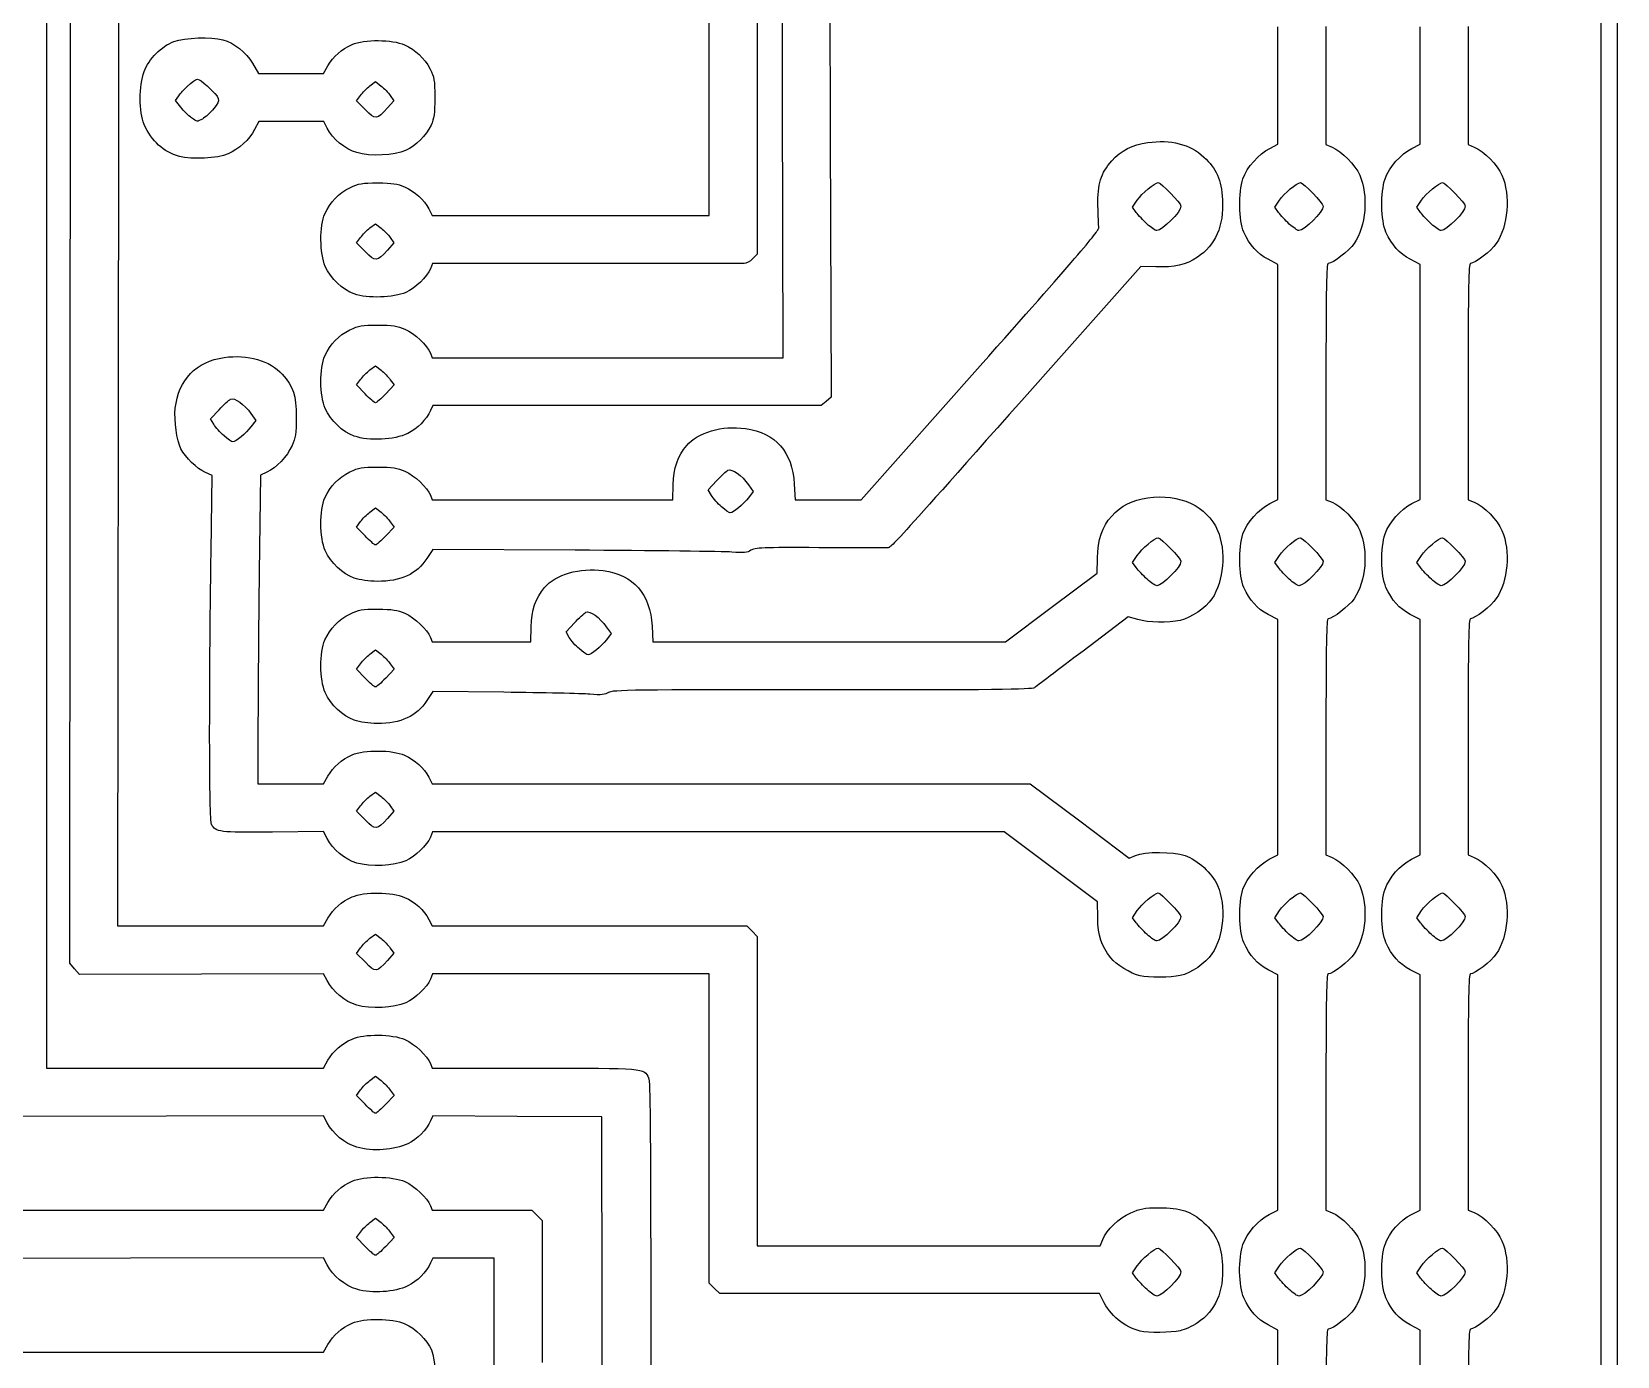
# Model space of a CAD drawing. Extents: x 0 to 100, y 0 to 150.
# Drawn here: x 71.74 to 100.08, y 24.37 to 48.06 of the extents above; entities that cross this region are included whole.
import ezdxf

# ---------------------------------------------------------------- set-up
doc = ezdxf.new("R2010")
doc.units = 0
doc.layers.add('Calque_1', color=7, linetype='CONTINUOUS')

msp = doc.modelspace()

# ---------------------------------------------------------------- linework, layer by layer
at = {"layer": 'Calque_1', "color": 7}
for p, q in [((99.790247, 0.285757), (99.790247, 75.041132)), ((100.075997, 75.041132), (100.075997, 0.000007)), ((72.008986, 52.294727), (72.008986, 29.527536)), ((72.422487, 31.400932), (72.438093, 52.014531)), ((85.160544, 46.891354), (85.151711, 51.555096)), ((86.000898, 50.895351), (86.013767, 46.209522)), ((83.851758, 44.767623), (83.851758, 49.73833)), ((84.709008, 49.174659), (84.709008, 44.077866)), ((94.012252, 46.041916), (94.012252, 48.143125)), ((94.870123, 48.149261), (94.870123, 46.038312)), ((96.552402, 46.042525), (96.552402, 48.143738)), ((97.410273, 48.149873), (97.410273, 46.038921)), ((75.688644, 47.490184), (75.796284, 47.307623)), ((76.956093, 47.307623), (77.037861, 47.447151)), ((75.796284, 47.307623), (76.376189, 47.307623)), ((76.376189, 47.307623), (76.956093, 47.307623)), ((77.787875, 47.087332), (77.886035, 47.162203)), ((77.886035, 47.162203), (77.985767, 47.084154)), ((74.31061, 46.82583), (74.370709, 46.909405)), ((74.405713, 46.706154), (74.31061, 46.82583)), ((77.545732, 46.817711), (77.617724, 46.915086)), ((77.70541, 46.658027), (77.545732, 46.817711)), ((78.217206, 46.821134), (78.099708, 46.691081)), ((78.151349, 46.913618), (78.217206, 46.821134)), ((85.169378, 42.227615), (85.160544, 46.891354)), ((74.600489, 46.512933), (74.600489, 46.512942)), ((77.70541, 46.658027), (77.70541, 46.658027)), ((73.295312, 46.347052), (73.279847, 32.067488)), ((75.803142, 46.450362), (75.727052, 46.306928)), ((76.381991, 46.450362), (75.803142, 46.450362)), ((76.960837, 46.450362), (76.381991, 46.450362)), ((77.022305, 46.329873), (76.960837, 46.450362)), ((86.013767, 46.209522), (86.026636, 41.523696)), ((93.865533, 45.96864), (94.012252, 46.041916)), ((94.870123, 46.038312), (94.980577, 45.992163)), ((96.405683, 45.969249), (96.552402, 46.042525)), ((97.410273, 46.038921), (97.520726, 45.992772)), ((74.384129, 45.826033), (74.383999, 45.826044)), ((78.838687, 44.886684), (78.900048, 44.767623)), ((78.900048, 44.767623), (81.375902, 44.767623)), ((81.375902, 44.767623), (83.851758, 44.767623)), ((91.416401, 44.916349), (91.499617, 45.042098)), ((91.481814, 44.824485), (91.416401, 44.916349)), ((93.956401, 44.916349), (94.039617, 45.042098)), ((94.021814, 44.824485), (93.956401, 44.916349)), ((96.496401, 44.916349), (96.579617, 45.042098)), ((96.561814, 44.824485), (96.496401, 44.916349)), ((77.787875, 44.547332), (77.886035, 44.622203)), ((77.886035, 44.622203), (77.985767, 44.544154)), ((91.675636, 44.616615), (91.675636, 44.616615)), ((94.215636, 44.616615), (94.215636, 44.616615)), ((96.755636, 44.616615), (96.755636, 44.616615)), ((77.545732, 44.277711), (77.617724, 44.375086)), ((77.70541, 44.118027), (77.545732, 44.277711)), ((78.217206, 44.281134), (78.099708, 44.151081)), ((78.151349, 44.373618), (78.217206, 44.281134)), ((77.70541, 44.118027), (77.70541, 44.118027)), ((84.709008, 44.077866), (84.625304, 43.994165)), ((94.012097, 43.894334), (93.836843, 43.985913)), ((96.552247, 43.894947), (96.37699, 43.986522)), ((78.907764, 43.913718), (78.867559, 43.816653)), ((81.657574, 43.9105), (78.907764, 43.913718)), ((91.564135, 43.86044), (89.436256, 41.46457)), ((91.827494, 43.851578), (91.564135, 43.86044)), ((94.012097, 41.793125), (94.012097, 43.894334)), ((96.552247, 41.793738), (96.552247, 43.894947)), ((77.507005, 43.36611), (77.506994, 43.365916)), ((78.867096, 42.306753), (78.897181, 42.227623)), ((78.897181, 42.227623), (82.033279, 42.227618)), ((82.033279, 42.227618), (85.169378, 42.227615)), ((77.787875, 42.007332), (77.886035, 42.082203)), ((77.886035, 42.082203), (77.985767, 42.004154)), ((86.566361, 39.688233), (88.693611, 42.083543)), ((77.546942, 41.739353), (77.61833, 41.835907)), ((77.700437, 41.580104), (77.546942, 41.739353)), ((78.218414, 41.739435), (78.069415, 41.580146)), ((78.151953, 41.832772), (78.218414, 41.739435)), ((94.012097, 39.691916), (94.012097, 41.793125)), ((94.870123, 41.799261), (94.870123, 39.688312)), ((96.552247, 39.692525), (96.552247, 41.793738)), ((97.410273, 41.799873), (97.410273, 39.688921)), ((77.700437, 41.580104), (77.700437, 41.580104)), ((78.908952, 41.370351), (78.870099, 41.285066)), ((82.378714, 41.370351), (78.908952, 41.370351)), ((85.848472, 41.370351), (82.378714, 41.370351)), ((85.937553, 41.447022), (85.848472, 41.370351)), ((86.026636, 41.523696), (85.937553, 41.447022)), ((74.941424, 41.134421), (75.092501, 41.295931)), ((74.998577, 41.035957), (74.941424, 41.134421)), ((75.661455, 41.22679), (75.746472, 41.104111)), ((75.746472, 41.104111), (75.662124, 40.993527)), ((75.180512, 40.829926), (75.180512, 40.829926)), ((77.507008, 40.825893), (77.506994, 40.825916)), ((74.970948, 40.118215), (74.83867, 40.177863)), ((74.950571, 38.767796), (74.970948, 40.118215)), ((75.829346, 40.127018), (75.808349, 38.391196)), ((75.947812, 40.180437), (75.829346, 40.127018)), ((83.200878, 39.688284), (83.206409, 39.957707)), ((83.831424, 39.864421), (83.982501, 40.025931)), ((84.551452, 39.95679), (84.636472, 39.834111)), ((85.368627, 39.96693), (85.384544, 39.687668)), ((78.867096, 39.766851), (78.897181, 39.687719)), ((78.897181, 39.687719), (81.049029, 39.688001)), ((81.049029, 39.688001), (83.200878, 39.688284)), ((83.888577, 39.765957), (83.831424, 39.864421)), ((84.636472, 39.834111), (84.552124, 39.723527)), ((85.384544, 39.687668), (85.975452, 39.687951)), ((85.975452, 39.687951), (86.566361, 39.688233)), ((93.865378, 39.61864), (94.012097, 39.691916)), ((94.870123, 39.688312), (94.980577, 39.642163)), ((96.405528, 39.619249), (96.552247, 39.692525)), ((97.410273, 39.688921), (97.520726, 39.642772)), ((77.787875, 39.467332), (77.886035, 39.542203)), ((77.886035, 39.542203), (77.985767, 39.464154)), ((84.070512, 39.559926), (84.070512, 39.559926)), ((77.546942, 39.199353), (77.61833, 39.295907)), ((77.700437, 39.040104), (77.546942, 39.199353)), ((78.218414, 39.199435), (78.069415, 39.040146)), ((78.151953, 39.292772), (78.218414, 39.199435)), ((77.700437, 39.040104), (77.700437, 39.040104)), ((78.909901, 38.799571), (78.805603, 38.638612)), ((81.452254, 38.785855), (78.909901, 38.799571)), ((90.779233, 38.374356), (90.786119, 38.642024)), ((91.416401, 38.56636), (91.499617, 38.69211)), ((91.481814, 38.474497), (91.416401, 38.56636)), ((93.956401, 38.56636), (94.039617, 38.69211)), ((94.021814, 38.474497), (93.956401, 38.56636)), ((96.496401, 38.56636), (96.579617, 38.69211)), ((96.561814, 38.474497), (96.496401, 38.56636)), ((77.506974, 38.287903), (77.506994, 38.28779)), ((89.961263, 37.760963), (90.779233, 38.374356)), ((91.675636, 38.266626), (91.675636, 38.266626)), ((94.215636, 38.266626), (94.215636, 38.266626)), ((96.755636, 38.266626), (96.755636, 38.266626)), ((89.143292, 37.147567), (89.961263, 37.760963)), ((80.660878, 37.148182), (80.666409, 37.417605)), ((81.291424, 37.324433), (81.442501, 37.485943)), ((82.011452, 37.416801), (82.096472, 37.294122)), ((82.828627, 37.426828), (82.844544, 37.147567)), ((91.338417, 37.596421), (90.529599, 36.983062)), ((91.506094, 37.546626), (91.338417, 37.596421)), ((94.011942, 37.544334), (93.836688, 37.635913)), ((94.011942, 35.441432), (94.011942, 37.544334)), ((96.552091, 37.544947), (96.376834, 37.636522)), ((96.552091, 35.442041), (96.552091, 37.544947)), ((78.867096, 37.22675), (78.897181, 37.147618)), ((78.897181, 37.147618), (79.779029, 37.1479)), ((79.779029, 37.1479), (80.660878, 37.148182)), ((81.348577, 37.225968), (81.291424, 37.324433)), ((82.096472, 37.294122), (82.012124, 37.183539)), ((82.844544, 37.147567), (85.993918, 37.147567)), ((85.993918, 37.147567), (89.143292, 37.147567)), ((77.787875, 36.927343), (77.886035, 37.002214)), ((77.886035, 37.002214), (77.985767, 36.924165)), ((81.530512, 37.019937), (81.530512, 37.019937)), ((77.546942, 36.659365), (77.61833, 36.755918)), ((77.700437, 36.500115), (77.546942, 36.659365)), ((78.218414, 36.659446), (78.069415, 36.500157)), ((78.151953, 36.752783), (78.218414, 36.659446)), ((77.700437, 36.500115), (77.700437, 36.500115)), ((78.910332, 36.259958), (78.805828, 36.098677)), ((80.182477, 36.245593), (78.910332, 36.259958)), ((77.506991, 35.747646), (77.506994, 35.747688)), ((75.787295, 35.631438), (75.787295, 34.607502)), ((94.011942, 33.338529), (94.011942, 35.441432)), ((94.870123, 35.449261), (94.870123, 33.338312)), ((96.552091, 33.339142), (96.552091, 35.442041)), ((97.410273, 35.44987), (97.410273, 33.338921)), ((75.787295, 34.607502), (76.371656, 34.607502)), ((76.371656, 34.607502), (76.956014, 34.607502)), ((76.956014, 34.607502), (77.037782, 34.74703)), ((78.838724, 34.726552), (78.900085, 34.607491)), ((78.900085, 34.607491), (84.243971, 34.607491)), ((84.243971, 34.607491), (89.58786, 34.607491)), ((89.58786, 34.607491), (90.471769, 33.944635)), ((77.787875, 34.387343), (77.886035, 34.462214)), ((77.886035, 34.462214), (77.985767, 34.384165)), ((77.545732, 34.117722), (77.617724, 34.215097)), ((77.70541, 33.958038), (77.545732, 34.117722)), ((78.217206, 34.121145), (78.099708, 33.991092)), ((78.151349, 34.21363), (78.217206, 34.121145)), ((76.957846, 33.755871), (76.047109, 33.746388)), ((77.020745, 33.632571), (76.957846, 33.755871)), ((77.70541, 33.958038), (77.70541, 33.958038)), ((78.906452, 33.750252), (78.866898, 33.654756)), ((84.013082, 33.750252), (78.906452, 33.750252)), ((89.119713, 33.750252), (84.013082, 33.750252)), ((89.954419, 33.125547), (89.119713, 33.750252)), ((90.471769, 33.944635), (91.35568, 33.281777)), ((91.35568, 33.281777), (91.4693, 33.329741)), ((93.857216, 33.260122), (94.011942, 33.338529)), ((94.870123, 33.338312), (94.980577, 33.292163)), ((96.397363, 33.260735), (96.552091, 33.339142)), ((97.410273, 33.338921), (97.520726, 33.292772)), ((90.789125, 32.50084), (89.954419, 33.125547)), ((90.792822, 32.21102), (90.789125, 32.50084)), ((91.416401, 32.21636), (91.499617, 32.34211)), ((93.956401, 32.21636), (94.039617, 32.34211)), ((96.496401, 32.21636), (96.579617, 32.34211)), ((73.279847, 32.067488), (75.117901, 32.067488)), ((75.117901, 32.067488), (76.95596, 32.067488)), ((76.95596, 32.067488), (77.037729, 32.207016)), ((78.838671, 32.18654), (78.900031, 32.067476)), ((78.900031, 32.067476), (81.711704, 32.067476)), ((81.711704, 32.067476), (84.523374, 32.067476)), ((84.523374, 32.067476), (84.616183, 31.974668)), ((91.481814, 32.124497), (91.416401, 32.21636)), ((94.021814, 32.124497), (93.956401, 32.21636)), ((96.561814, 32.124497), (96.496401, 32.21636)), ((77.787875, 31.847343), (77.886035, 31.922214)), ((77.886035, 31.922214), (77.985767, 31.844165)), ((84.616183, 31.974668), (84.708992, 31.881859)), ((84.708992, 31.881859), (84.708992, 29.117168)), ((91.675636, 31.916626), (91.675636, 31.916626)), ((94.215636, 31.916626), (94.215636, 31.916626)), ((96.755636, 31.916626), (96.755636, 31.916626)), ((77.545732, 31.577722), (77.617724, 31.675097)), ((77.70541, 31.418038), (77.545732, 31.577722)), ((78.217206, 31.581145), (78.099708, 31.451092)), ((78.151349, 31.67363), (78.217206, 31.581145)), ((72.511248, 31.301593), (72.422487, 31.400932)), ((72.600004, 31.202254), (72.511248, 31.301593)), ((74.779446, 31.208039), (72.600004, 31.202254)), ((76.958884, 31.213825), (74.779446, 31.208039)), ((77.021267, 31.091546), (76.958884, 31.213825)), ((77.70541, 31.418038), (77.70541, 31.418038)), ((78.906449, 31.210252), (78.866896, 31.114756)), ((81.3791, 31.210252), (78.906449, 31.210252)), ((83.851747, 31.210252), (81.3791, 31.210252)), ((83.851747, 28.445561), (83.851747, 31.210252)), ((91.549203, 31.176509), (91.549155, 31.176521)), ((94.011798, 31.194334), (93.836544, 31.28591)), ((94.011798, 29.091432), (94.011798, 31.194334)), ((96.551945, 31.194947), (96.376688, 31.286522)), ((96.551945, 29.092041), (96.551945, 31.194947)), ((72.008986, 29.527536), (74.482469, 29.527536)), ((74.482469, 29.527536), (76.955955, 29.527536)), ((76.955955, 29.527536), (77.037723, 29.667064)), ((78.867079, 29.60666), (78.897164, 29.52753)), ((78.897164, 29.52753), (80.725151, 29.52753)), ((77.787875, 29.307343), (77.886035, 29.382214)), ((77.886035, 29.382214), (77.985767, 29.304165)), ((77.546942, 29.039365), (77.61833, 29.135918)), ((77.700437, 28.880115), (77.546942, 29.039365)), ((78.218414, 29.039446), (78.069415, 28.880157)), ((78.151953, 29.132783), (78.218414, 29.039446)), ((84.708992, 29.117168), (84.708992, 26.352476)), ((94.011798, 26.988529), (94.011798, 29.091432)), ((94.870123, 29.099261), (94.870123, 26.988312)), ((96.551945, 26.989142), (96.551945, 29.092041)), ((97.410273, 29.09987), (97.410273, 26.988921)), ((74.143878, 28.668544), (71.328562, 28.663888)), ((76.959195, 28.673201), (74.143878, 28.668544)), ((77.021416, 28.551242), (76.959195, 28.673201)), ((77.700437, 28.880115), (77.700437, 28.880115)), ((78.909206, 28.670873), (78.870209, 28.585283)), ((80.420035, 28.662632), (78.909206, 28.670873)), ((81.930861, 28.654391), (80.420035, 28.662632)), ((81.935743, 25.244018), (81.930861, 28.654391)), ((83.851747, 25.680867), (83.851747, 28.445561)), ((70.749575, 26.987527), (73.852775, 26.987527)), ((73.852775, 26.987527), (76.95598, 26.987527)), ((76.95598, 26.987527), (77.037748, 27.127055)), ((78.867104, 27.066651), (78.897189, 26.987522)), ((78.897189, 26.987522), (79.789418, 26.987522)), ((79.789418, 26.987522), (80.681644, 26.987522)), ((80.681644, 26.987522), (80.774453, 26.894713)), ((93.857072, 26.910122), (94.011798, 26.988529)), ((94.870123, 26.988312), (94.980577, 26.942163)), ((96.397216, 26.910735), (96.551945, 26.989142)), ((97.410273, 26.988921), (97.520726, 26.942772)), ((77.787875, 26.767343), (77.886035, 26.842214)), ((77.886035, 26.842214), (77.985767, 26.764165)), ((80.774453, 26.894713), (80.867261, 26.801904)), ((80.867261, 26.801904), (80.867261, 24.265031)), ((77.546942, 26.499365), (77.61833, 26.595918)), ((77.700437, 26.340115), (77.546942, 26.499365)), ((78.218414, 26.499446), (78.069415, 26.340157)), ((78.151953, 26.592783), (78.218414, 26.499446)), ((84.708992, 26.352476), (87.77244, 26.352476)), ((87.77244, 26.352476), (90.835892, 26.352476)), ((90.835892, 26.352476), (90.881519, 26.461685)), ((73.508529, 26.128889), (70.057617, 26.124994)), ((76.959437, 26.132783), (73.508529, 26.128889)), ((77.02154, 26.011047), (76.959437, 26.132783)), ((77.700437, 26.340115), (77.700437, 26.340115)), ((78.908938, 26.130294), (78.870085, 26.045009)), ((79.459469, 26.130294), (78.908938, 26.130294)), ((80.009997, 26.130294), (79.459469, 26.130294)), ((80.009997, 23.683642), (80.009997, 26.130294)), ((82.803986, 25.802778), (82.803986, 22.335015)), ((91.416401, 25.86636), (91.499617, 25.99211)), ((91.481814, 25.774497), (91.416401, 25.86636)), ((93.956401, 25.86636), (94.039617, 25.99211)), ((94.021814, 25.774497), (93.956401, 25.86636)), ((96.496401, 25.86636), (96.579617, 25.99211)), ((96.561814, 25.774497), (96.496401, 25.86636)), ((83.944556, 25.588061), (83.851747, 25.680867)), ((84.037365, 25.495252), (83.944556, 25.588061)), ((91.675636, 25.566626), (91.675636, 25.566626)), ((94.215636, 25.566626), (94.215636, 25.566626)), ((96.755636, 25.566626), (96.755636, 25.566626)), ((81.940626, 21.833644), (81.935743, 25.244018)), ((87.431174, 25.495252), (84.037365, 25.495252)), ((90.824987, 25.495252), (87.431174, 25.495252)), ((90.88124, 25.377291), (90.824987, 25.495252)), ((94.011654, 24.844334), (93.8364, 24.93591)), ((96.551798, 24.844947), (96.376541, 24.936522)), ((91.549149, 24.826498), (91.549155, 24.826521)), ((94.011654, 22.741432), (94.011654, 24.844334)), ((96.551798, 22.742041), (96.551798, 24.844947)), ((69.468989, 24.447372), (73.212472, 24.447372)), ((73.212472, 24.447372), (76.955958, 24.447372)), ((76.955958, 24.447372), (77.037726, 24.586903))]:
    msp.add_line(p, q, dxfattribs=at)
for points in [[(73.326179, 68.412432), (73.317712, 64.130232), (73.303827, 54.200811), (73.295312, 46.347052)], [(74.286141, 47.878974), (74.476827, 47.950319), (74.951731, 47.967129), (75.158005, 47.90984)], [(75.158005, 47.90984), (75.362844, 47.852947), (75.57253, 47.687116), (75.688644, 47.490184)], [(77.470127, 47.826523), (77.682299, 47.922092), (78.186209, 47.918513), (78.406752, 47.819862)], [(73.752685, 47.341611), (73.839711, 47.573104), (74.058986, 47.793985), (74.286141, 47.878974)], [(77.037861, 47.447151), (77.136642, 47.615711), (77.278492, 47.740202), (77.470127, 47.826523)], [(78.406752, 47.819862), (78.606842, 47.730364), (78.754162, 47.590068), (78.861285, 47.386987)], [(73.753813, 46.398597), (73.659077, 46.612761), (73.658442, 47.091255), (73.752685, 47.341611)], [(78.861285, 47.386987), (78.936881, 47.243666), (78.945094, 47.194286), (78.945763, 46.878987)], [(74.370709, 46.909405), (74.40376, 46.955373), (74.471403, 47.029414), (74.52102, 47.073943)], [(74.52102, 47.073943), (74.712155, 47.245475), (74.699927, 47.245097), (74.877955, 47.085035)], [(74.877955, 47.085035), (75.120695, 46.866792), (75.128727, 46.839798), (74.998035, 46.681414)], [(77.617724, 46.915086), (77.657319, 46.96864), (77.733886, 47.046153), (77.787875, 47.087332)], [(77.985767, 47.084154), (78.040617, 47.041225), (78.115129, 46.964486), (78.151349, 46.913618)], [(78.945763, 46.878987), (78.946327, 46.588899), (78.935095, 46.505054), (78.879105, 46.384023)], [(74.600489, 46.512942), (74.545673, 46.55339), (74.45802, 46.640334), (74.405713, 46.706154)], [(74.794251, 46.49394), (74.703096, 46.441105), (74.697054, 46.4417), (74.600489, 46.512933)], [(74.998035, 46.681414), (74.937702, 46.608302), (74.845999, 46.523937), (74.794251, 46.49394)], [(78.099708, 46.691081), (77.906273, 46.476973), (77.887999, 46.47544), (77.70541, 46.658027)], [(74.383999, 45.826044), (74.093087, 45.908281), (73.888467, 46.094183), (73.753813, 46.398597)], [(75.727052, 46.306928), (75.632479, 46.12866), (75.443817, 45.95535), (75.251917, 45.870466)], [(77.551875, 45.892679), (77.34379, 45.953171), (77.120397, 46.137595), (77.022305, 46.329873)], [(78.879105, 46.384023), (78.792474, 46.19672), (78.61011, 46.015215), (78.425463, 45.932518)], [(78.425463, 45.932518), (78.222052, 45.841414), (77.795179, 45.821949), (77.551875, 45.892679)], [(91.041497, 45.743579), (91.211267, 45.932402), (91.409162, 46.033616), (91.686507, 46.073474)], [(91.686507, 46.073474), (92.098791, 46.132721), (92.436826, 46.045184), (92.690284, 45.813536)], [(93.387765, 45.425325), (93.458894, 45.630472), (93.670693, 45.871332), (93.865533, 45.96864)], [(94.980577, 45.992163), (95.153455, 45.919928), (95.394419, 45.674192), (95.474333, 45.488622)], [(95.927915, 45.425938), (95.99904, 45.631085), (96.210842, 45.871942), (96.405683, 45.969249)], [(97.520726, 45.992772), (97.693604, 45.92054), (97.934568, 45.674804), (98.014482, 45.489234)], [(75.251917, 45.870466), (75.066813, 45.788585), (74.600968, 45.764731), (74.384129, 45.826033)], [(90.796593, 44.942446), (90.788154, 45.33463), (90.847082, 45.52734), (91.041497, 45.743579)], [(92.690284, 45.813536), (92.913716, 45.609328), (92.999444, 45.411299), (93.02003, 45.051818)], [(77.430461, 45.265088), (77.589515, 45.342908), (77.6434, 45.352272), (77.928351, 45.351614)], [(77.928351, 45.351614), (78.189582, 45.35105), (78.276851, 45.337927), (78.406633, 45.279873)], [(91.499617, 45.042098), (91.578803, 45.161752), (91.811726, 45.357857), (91.874662, 45.357857)], [(91.874662, 45.357857), (91.922236, 45.357857), (92.280108, 44.98628), (92.280108, 44.936883)], [(93.402751, 44.471248), (93.310625, 44.677741), (93.302734, 45.18008), (93.387765, 45.425325)], [(94.039617, 45.042098), (94.118803, 45.161752), (94.351726, 45.357857), (94.414662, 45.357857)], [(94.414662, 45.357857), (94.462236, 45.357857), (94.820108, 44.98628), (94.820108, 44.936883)], [(95.474333, 45.488622), (95.6308, 45.125298), (95.585554, 44.576821), (95.373712, 44.268922)], [(95.942901, 44.47186), (95.850775, 44.678353), (95.842881, 45.180692), (95.927915, 45.425938)], [(96.579617, 45.042098), (96.658803, 45.161752), (96.891726, 45.357857), (96.954662, 45.357857)], [(96.954662, 45.357857), (97.002236, 45.357857), (97.360108, 44.98628), (97.360108, 44.936883)], [(98.014482, 45.489234), (98.170949, 45.12591), (98.125703, 44.577431), (97.913859, 44.269532)], [(76.982577, 44.800985), (77.077629, 45.010611), (77.22728, 45.165681), (77.430461, 45.265088)], [(78.406633, 45.279873), (78.595003, 45.195622), (78.754074, 45.050861), (78.838687, 44.886684)], [(93.02003, 45.051818), (93.046954, 44.581599), (92.896718, 44.235736), (92.572642, 44.021859)], [(76.989322, 43.85961), (76.889271, 44.085769), (76.885673, 44.587297), (76.982577, 44.800985)], [(90.812143, 44.551898), (90.807345, 44.592075), (90.800346, 44.767821), (90.796593, 44.942446)], [(91.675636, 44.616615), (91.60501, 44.680417), (91.517795, 44.773956), (91.481814, 44.824485)], [(92.280108, 44.936883), (92.280108, 44.835196), (91.947537, 44.500607), (91.846462, 44.500607)], [(94.215636, 44.616615), (94.14501, 44.680417), (94.057795, 44.773956), (94.021814, 44.824485)], [(94.820108, 44.936883), (94.820108, 44.835196), (94.487537, 44.500607), (94.386462, 44.500607)], [(96.755636, 44.616615), (96.68501, 44.680417), (96.597795, 44.773956), (96.561814, 44.824485)], [(97.360108, 44.936883), (97.360108, 44.835196), (97.027537, 44.500607), (96.926462, 44.500607)], [(77.617724, 44.375086), (77.657319, 44.42864), (77.733886, 44.506153), (77.787875, 44.547332)], [(77.985767, 44.544154), (78.040617, 44.501225), (78.115129, 44.424486), (78.151349, 44.373618)], [(88.693611, 42.083543), (90.358324, 43.958026), (90.818964, 44.494731), (90.812143, 44.551898)], [(91.846462, 44.500607), (91.823122, 44.500607), (91.746256, 44.55281), (91.675636, 44.616615)], [(94.386462, 44.500607), (94.363122, 44.500607), (94.286256, 44.55281), (94.215636, 44.616615)], [(96.926462, 44.500607), (96.903122, 44.500607), (96.826256, 44.55281), (96.755636, 44.616615)], [(93.836843, 43.985913), (93.642361, 44.08753), (93.505858, 44.24015), (93.402751, 44.471248)], [(95.373712, 44.268922), (95.281888, 44.135457), (94.990855, 43.910209), (94.910235, 43.910209)], [(96.37699, 43.986522), (96.182507, 44.088142), (96.046005, 44.240762), (95.942901, 44.47186)], [(97.913859, 44.269532), (97.822035, 44.136069), (97.531002, 43.910822), (97.450382, 43.910822)], [(78.099708, 44.151081), (77.906273, 43.936973), (77.887999, 43.93544), (77.70541, 44.118027)], [(84.625304, 43.994165), (84.579265, 43.948126), (84.511399, 43.909716), (84.47449, 43.908807)], [(92.572642, 44.021859), (92.367526, 43.886494), (92.165074, 43.84023), (91.827494, 43.851578)], [(77.506994, 43.365916), (77.296114, 43.440956), (77.085794, 43.641531), (76.989322, 43.85961)], [(78.867559, 43.816653), (78.808188, 43.673321), (78.595962, 43.469172), (78.427473, 43.393317)], [(84.47449, 43.908807), (84.437581, 43.90796), (83.169969, 43.908525), (81.657574, 43.9105)], [(94.910235, 43.910209), (94.878322, 43.910209), (94.870123, 43.478751), (94.870123, 41.799261)], [(97.450382, 43.910822), (97.418471, 43.910822), (97.410273, 43.479361), (97.410273, 41.799873)], [(78.427473, 43.393317), (78.214446, 43.297409), (77.739534, 43.283377), (77.507005, 43.36611)], [(77.430455, 42.725088), (77.589713, 42.803009), (77.643025, 42.812238), (77.928346, 42.811293)], [(77.928346, 42.811293), (78.19022, 42.810446), (78.277824, 42.797125), (78.413836, 42.737582)], [(76.982755, 42.260985), (77.077466, 42.470447), (77.227159, 42.625627), (77.430455, 42.725088)], [(78.413836, 42.737582), (78.586101, 42.662169), (78.814512, 42.445064), (78.867096, 42.306753)], [(74.309884, 41.324173), (74.364221, 41.831555), (74.682367, 42.162235), (75.182925, 42.231603)], [(75.182925, 42.231603), (75.604161, 42.28998), (76.001403, 42.17498), (76.221999, 41.930807)], [(76.988427, 41.31961), (76.888021, 41.543771), (76.884998, 42.0448), (76.982755, 42.260985)], [(77.61833, 41.835907), (77.657593, 41.88901), (77.733886, 41.966153), (77.787875, 42.007332)], [(77.985767, 42.004154), (78.040617, 41.961225), (78.115403, 41.884105), (78.151953, 41.832772)], [(76.221999, 41.930807), (76.420754, 41.710812), (76.469206, 41.560487), (76.469206, 41.163877)], [(75.092501, 41.295931), (75.17559, 41.384764), (75.266829, 41.46989), (75.295255, 41.485102)], [(75.295255, 41.485102), (75.363172, 41.52145), (75.547231, 41.391616), (75.661455, 41.22679)], [(77.887175, 41.420857), (77.868887, 41.420857), (77.784861, 41.492519), (77.700437, 41.580104)], [(78.069415, 41.580146), (77.987469, 41.492539), (77.90546, 41.420857), (77.887175, 41.420857)], [(89.436256, 41.46457), (86.938843, 38.652624), (87.102975, 38.831496), (87.016113, 38.827063)], [(74.410649, 40.599534), (74.33406, 40.747636), (74.28552, 41.096694), (74.309884, 41.324173)], [(76.469206, 41.163877), (76.469206, 40.867456), (76.458228, 40.790613), (76.39659, 40.655877)], [(77.506994, 40.825916), (77.29662, 40.900772), (77.086373, 41.100938), (76.988427, 41.31961)], [(78.870099, 41.285066), (78.792321, 41.114364), (78.63888, 40.95939), (78.461921, 40.872815)], [(75.180512, 40.829926), (75.111884, 40.889088), (75.030014, 40.981804), (74.998577, 41.035957)], [(75.336265, 40.722357), (75.319218, 40.722357), (75.24914, 40.770761), (75.180512, 40.829926)], [(75.662124, 40.993527), (75.572479, 40.875993), (75.387855, 40.722357), (75.336265, 40.722357)], [(78.461921, 40.872815), (78.221259, 40.755069), (77.768552, 40.732825), (77.507008, 40.825893)], [(83.447165, 40.657505), (83.647808, 40.894657), (84.080192, 41.019757), (84.495798, 40.9609)], [(84.495798, 40.9609), (85.040713, 40.883729), (85.335491, 40.54804), (85.368627, 39.96693)], [(74.83867, 40.177863), (74.697373, 40.24158), (74.490216, 40.445664), (74.410649, 40.599534)], [(76.39659, 40.655877), (76.309135, 40.464685), (76.109765, 40.253467), (75.947812, 40.180437)], [(83.206409, 39.957707), (83.212449, 40.250561), (83.287523, 40.468814), (83.447165, 40.657505)], [(77.430455, 40.185187), (77.589713, 40.263105), (77.643025, 40.272337), (77.928346, 40.271391)], [(77.928346, 40.271391), (78.19022, 40.270545), (78.277824, 40.257224), (78.413836, 40.197681)], [(84.185255, 40.215102), (84.253172, 40.25145), (84.437228, 40.121616), (84.551452, 39.95679)], [(76.982755, 39.721083), (77.077466, 39.930543), (77.227159, 40.085726), (77.430455, 40.185187)], [(78.413836, 40.197681), (78.586101, 40.122268), (78.814512, 39.905163), (78.867096, 39.766851)], [(83.982501, 40.025931), (84.06559, 40.114764), (84.156829, 40.19989), (84.185255, 40.215102)], [(76.988427, 38.779709), (76.888021, 39.003869), (76.884998, 39.504898), (76.982755, 39.721083)], [(84.070512, 39.559926), (84.001884, 39.619088), (83.920014, 39.711804), (83.888577, 39.765957)], [(84.552124, 39.723527), (84.462476, 39.605993), (84.277855, 39.452357), (84.226265, 39.452357)], [(91.041514, 39.393325), (91.211284, 39.582148), (91.409179, 39.683364), (91.686524, 39.72322)], [(91.686524, 39.72322), (92.252131, 39.8045), (92.745952, 39.573543), (92.932433, 39.140518)], [(77.61833, 39.295907), (77.657593, 39.34901), (77.733886, 39.426153), (77.787875, 39.467332)], [(77.985767, 39.464154), (78.040617, 39.421225), (78.115403, 39.344105), (78.151953, 39.292772)], [(84.226265, 39.452357), (84.209218, 39.452357), (84.13914, 39.500761), (84.070512, 39.559926)], [(90.786119, 38.642024), (90.794953, 38.985934), (90.867746, 39.200053), (91.041514, 39.393325)], [(93.38761, 39.075325), (93.458738, 39.280472), (93.670538, 39.521332), (93.865378, 39.61864)], [(94.980577, 39.642163), (95.153455, 39.569928), (95.394419, 39.324192), (95.474333, 39.138622)], [(95.927759, 39.075938), (95.998885, 39.281085), (96.210687, 39.521942), (96.405528, 39.619249)], [(97.520726, 39.642772), (97.693604, 39.57054), (97.934568, 39.324804), (98.014482, 39.139234)], [(92.932433, 39.140518), (93.089908, 38.774849), (93.044924, 38.227662), (92.831945, 37.918104)], [(95.474333, 39.138622), (95.6308, 38.775298), (95.585554, 38.226821), (95.373712, 37.918922)], [(98.014482, 39.139234), (98.170949, 38.77591), (98.125703, 38.227431), (97.913859, 37.919532)], [(77.887175, 38.880857), (77.868887, 38.880857), (77.784861, 38.952519), (77.700437, 39.040104)], [(78.069415, 39.040146), (77.987469, 38.952539), (77.90546, 38.880857), (77.887175, 38.880857)], [(85.811459, 38.830167), (84.796351, 38.836094), (84.666949, 38.831014), (84.594567, 38.783713)], [(87.016113, 38.827063), (86.978295, 38.825087), (86.4362, 38.826498), (85.811459, 38.830167)], [(91.499617, 38.69211), (91.578803, 38.811763), (91.811726, 39.007868), (91.874662, 39.007868)], [(91.874662, 39.007868), (91.922236, 39.007868), (92.280108, 38.636292), (92.280108, 38.586894)], [(93.402596, 38.121248), (93.31047, 38.327741), (93.302579, 38.83008), (93.38761, 39.075325)], [(94.039617, 38.69211), (94.118803, 38.811763), (94.351726, 39.007868), (94.414662, 39.007868)], [(94.414662, 39.007868), (94.462236, 39.007868), (94.820108, 38.636292), (94.820108, 38.586894)], [(95.942745, 38.12186), (95.85062, 38.328353), (95.842726, 38.830692), (95.927759, 39.075938)], [(96.579617, 38.69211), (96.658803, 38.811763), (96.891726, 39.007868), (96.954662, 39.007868)], [(96.954662, 39.007868), (97.002236, 39.007868), (97.360108, 38.636292), (97.360108, 38.586894)], [(74.956893, 33.885916), (74.915268, 33.963245), (74.912322, 36.233181), (74.950571, 38.767796)], [(77.506994, 38.28779), (77.296797, 38.36038), (77.087185, 38.559223), (76.988427, 38.779709)], [(78.805603, 38.638612), (78.622497, 38.356034), (78.342132, 38.226542), (77.91737, 38.228368)], [(84.254086, 38.751393), (84.111369, 38.762795), (82.850544, 38.778317), (81.452254, 38.785855)], [(84.594567, 38.783713), (84.527932, 38.740054), (84.46755, 38.734324), (84.254086, 38.751393)], [(92.280108, 38.586894), (92.280108, 38.485207), (91.947537, 38.150618), (91.846462, 38.150618)], [(94.820108, 38.586894), (94.820108, 38.485207), (94.487537, 38.150618), (94.386462, 38.150618)], [(97.360108, 38.586894), (97.360108, 38.485207), (97.027537, 38.150618), (96.926462, 38.150618)], [(75.808349, 38.391196), (75.796806, 37.436497), (75.787323, 36.194604), (75.787295, 35.631438)], [(77.91737, 38.228368), (77.768199, 38.228932), (77.611805, 38.251708), (77.506974, 38.287903)], [(80.907165, 38.117404), (81.107808, 38.354555), (81.540192, 38.479656), (81.955798, 38.420798)], [(81.955798, 38.420798), (82.500713, 38.343627), (82.795491, 38.007938), (82.828627, 37.426828)], [(91.675636, 38.266626), (91.60501, 38.330428), (91.517795, 38.423968), (91.481814, 38.474497)], [(91.846462, 38.150618), (91.823122, 38.150618), (91.746256, 38.202821), (91.675636, 38.266626)], [(94.215636, 38.266626), (94.14501, 38.330428), (94.057795, 38.423968), (94.021814, 38.474497)], [(94.386462, 38.150618), (94.363122, 38.150618), (94.286256, 38.202821), (94.215636, 38.266626)], [(96.755636, 38.266626), (96.68501, 38.330428), (96.597795, 38.423968), (96.561814, 38.474497)], [(96.926462, 38.150618), (96.903122, 38.150618), (96.826256, 38.202821), (96.755636, 38.266626)], [(80.666409, 37.417605), (80.672449, 37.710459), (80.747523, 37.928713), (80.907165, 38.117404)], [(93.836688, 37.635913), (93.642205, 37.73753), (93.505703, 37.89015), (93.402596, 38.121248)], [(96.376834, 37.636522), (96.182352, 37.738142), (96.04585, 37.890762), (95.942745, 38.12186)], [(77.430455, 37.645085), (77.589713, 37.723004), (77.643025, 37.732235), (77.928346, 37.73129)], [(77.928346, 37.73129), (78.19022, 37.730443), (78.277824, 37.717122), (78.413836, 37.657579)], [(81.645255, 37.675113), (81.713172, 37.711461), (81.897228, 37.581627), (82.011452, 37.416801)], [(92.831945, 37.918104), (92.716785, 37.750726), (92.459533, 37.574831), (92.265494, 37.530793)], [(95.373712, 37.918922), (95.281888, 37.785457), (94.990855, 37.560209), (94.910235, 37.560209)], [(97.913859, 37.919532), (97.822035, 37.786069), (97.531002, 37.560822), (97.450382, 37.560822)], [(76.982755, 37.180982), (77.077466, 37.390442), (77.227159, 37.545624), (77.430455, 37.645085)], [(78.413836, 37.657579), (78.586101, 37.582166), (78.814512, 37.365061), (78.867096, 37.22675)], [(81.442501, 37.485943), (81.52559, 37.574775), (81.616829, 37.659902), (81.645255, 37.675113)], [(92.265494, 37.530793), (92.053447, 37.482672), (91.696359, 37.490108), (91.506094, 37.546626)], [(94.910235, 37.560209), (94.878322, 37.560209), (94.870123, 37.128751), (94.870123, 35.449261)], [(97.450382, 37.560822), (97.418471, 37.560822), (97.410273, 37.129361), (97.410273, 35.44987)], [(76.988427, 36.239607), (76.888021, 36.463768), (76.884998, 36.964797), (76.982755, 37.180982)], [(81.530512, 37.019937), (81.461884, 37.0791), (81.380014, 37.171815), (81.348577, 37.225968)], [(82.012124, 37.183539), (81.922476, 37.066005), (81.737855, 36.912368), (81.686265, 36.912368)], [(77.61833, 36.755918), (77.657593, 36.809021), (77.733886, 36.886164), (77.787875, 36.927343)], [(77.985767, 36.924165), (78.040617, 36.881236), (78.115403, 36.804116), (78.151953, 36.752783)], [(81.686265, 36.912368), (81.669218, 36.912368), (81.59914, 36.960772), (81.530512, 37.019937)], [(90.529599, 36.983062), (90.084749, 36.645716), (89.694221, 36.350738), (89.66176, 36.327556)], [(77.887175, 36.340868), (77.868887, 36.340868), (77.784861, 36.41253), (77.700437, 36.500115)], [(78.069415, 36.500157), (77.987469, 36.41255), (77.90546, 36.340868), (77.887175, 36.340868)], [(85.862056, 36.288804), (82.476171, 36.29188), (82.114514, 36.287393), (82.049087, 36.241252)], [(89.66176, 36.327556), (89.613444, 36.293049), (88.924525, 36.286024), (85.862056, 36.288804)], [(77.506994, 35.747688), (77.296797, 35.820278), (77.087185, 36.019121), (76.988427, 36.239607)], [(78.805828, 36.098677), (78.622511, 35.815769), (78.342318, 35.686285), (77.917387, 35.688111)], [(81.715712, 36.210764), (81.572111, 36.222025), (80.882154, 36.237688), (80.182477, 36.245593)], [(82.049087, 36.241252), (81.990373, 36.199862), (81.927804, 36.194138), (81.715712, 36.210764)], [(77.917387, 35.688111), (77.768216, 35.688675), (77.611822, 35.711451), (77.506991, 35.747646)], [(77.470045, 35.126401), (77.68222, 35.22197), (78.18613, 35.218394), (78.40667, 35.119741)], [(77.037782, 34.74703), (77.136563, 34.91559), (77.278413, 35.040081), (77.470045, 35.126401)], [(78.40667, 35.119741), (78.595042, 35.035489), (78.754111, 34.890729), (78.838724, 34.726552)], [(77.617724, 34.215097), (77.657319, 34.268652), (77.733886, 34.346164), (77.787875, 34.387343)], [(77.985767, 34.384165), (78.040617, 34.341236), (78.115129, 34.264497), (78.151349, 34.21363)], [(76.047109, 33.746388), (75.081742, 33.736341), (75.034132, 33.742437), (74.956893, 33.885916)], [(78.099708, 33.991092), (77.906273, 33.776984), (77.887999, 33.775451), (77.70541, 33.958038)], [(77.551751, 33.192569), (77.342605, 33.253369), (77.120169, 33.437682), (77.020745, 33.632571)], [(78.866898, 33.654756), (78.808024, 33.512618), (78.595068, 33.308399), (78.427464, 33.233348)], [(78.427464, 33.233348), (78.221868, 33.141287), (77.796328, 33.121466), (77.551751, 33.192569)], [(91.4693, 33.329741), (91.636356, 33.400257), (92.140569, 33.397824), (92.353223, 33.325479)], [(92.353223, 33.325479), (92.578595, 33.248802), (92.838459, 33.008778), (92.932487, 32.790439)], [(93.38693, 32.723748), (93.459269, 32.932307), (93.658329, 33.159338), (93.857216, 33.260122)], [(94.980577, 33.292163), (95.153455, 33.219928), (95.394419, 32.974192), (95.474333, 32.788622)], [(95.927077, 32.72436), (95.999416, 32.932919), (96.198476, 33.15995), (96.397363, 33.260735)], [(97.520726, 33.292772), (97.693604, 33.220538), (97.934568, 32.974804), (98.014482, 32.789234)], [(77.037729, 32.207016), (77.136509, 32.375578), (77.27836, 32.500069), (77.469992, 32.586387)], [(77.469992, 32.586387), (77.682163, 32.681959), (78.186074, 32.67838), (78.406617, 32.579727)], [(91.499617, 32.34211), (91.578803, 32.461763), (91.811726, 32.657868), (91.874662, 32.657868)], [(91.874662, 32.657868), (91.922236, 32.657868), (92.280108, 32.286292), (92.280108, 32.236894)], [(92.932487, 32.790439), (93.089959, 32.424773), (93.044975, 31.877583), (92.831996, 31.568028)], [(93.402452, 31.771248), (93.310631, 31.977055), (93.302438, 32.480128), (93.38693, 32.723748)], [(94.039617, 32.34211), (94.118803, 32.461763), (94.351726, 32.657868), (94.414662, 32.657868)], [(94.414662, 32.657868), (94.462236, 32.657868), (94.820108, 32.286292), (94.820108, 32.236894)], [(95.474333, 32.788622), (95.6308, 32.425298), (95.585554, 31.876821), (95.373712, 31.568922)], [(95.942599, 31.77186), (95.850778, 31.977665), (95.842582, 32.480737), (95.927077, 32.72436)], [(96.579617, 32.34211), (96.658803, 32.461763), (96.891726, 32.657868), (96.954662, 32.657868)], [(96.954662, 32.657868), (97.002236, 32.657868), (97.360108, 32.286292), (97.360108, 32.236894)], [(98.014482, 32.789234), (98.170949, 32.42591), (98.125703, 31.877431), (97.913859, 31.569532)], [(78.406617, 32.579727), (78.594986, 32.495475), (78.754057, 32.350715), (78.838671, 32.18654)], [(91.024244, 31.499795), (90.854502, 31.714109), (90.796903, 31.89113), (90.792822, 32.21102)], [(91.675636, 31.916626), (91.60501, 31.980428), (91.517795, 32.073968), (91.481814, 32.124497)], [(92.280108, 32.236894), (92.280108, 32.135207), (91.947537, 31.800618), (91.846462, 31.800618)], [(94.215636, 31.916626), (94.14501, 31.980428), (94.057795, 32.073968), (94.021814, 32.124497)], [(94.820108, 32.236894), (94.820108, 32.135207), (94.487537, 31.800618), (94.386462, 31.800618)], [(96.755636, 31.916626), (96.68501, 31.980428), (96.597795, 32.073968), (96.561814, 32.124497)], [(97.360108, 32.236894), (97.360108, 32.135207), (97.027537, 31.800618), (96.926462, 31.800618)], [(77.617724, 31.675097), (77.657319, 31.728652), (77.733886, 31.806164), (77.787875, 31.847343)], [(77.985767, 31.844165), (78.040617, 31.801236), (78.115129, 31.724497), (78.151349, 31.67363)], [(91.846462, 31.800618), (91.823122, 31.800618), (91.746256, 31.852821), (91.675636, 31.916626)], [(93.836544, 31.28591), (93.642061, 31.38753), (93.505559, 31.54015), (93.402452, 31.771248)], [(94.386462, 31.800618), (94.363122, 31.800618), (94.286256, 31.852821), (94.215636, 31.916626)], [(96.376688, 31.286522), (96.182205, 31.388142), (96.045703, 31.540759), (95.942599, 31.77186)], [(96.926462, 31.800618), (96.903122, 31.800618), (96.826256, 31.852821), (96.755636, 31.916626)], [(78.099708, 31.451092), (77.906273, 31.236984), (77.887999, 31.235451), (77.70541, 31.418038)], [(91.549155, 31.176521), (91.381699, 31.216602), (91.121732, 31.376704), (91.024244, 31.499795)], [(92.831996, 31.568028), (92.716838, 31.400647), (92.459587, 31.224752), (92.265545, 31.180714)], [(95.373712, 31.568922), (95.281888, 31.435457), (94.990855, 31.210209), (94.910235, 31.210209)], [(97.913859, 31.569532), (97.822035, 31.436069), (97.531002, 31.210822), (97.450382, 31.210822)], [(92.265545, 31.180714), (92.103615, 31.143969), (91.695183, 31.141567), (91.549203, 31.176509)], [(94.910235, 31.210209), (94.878322, 31.210209), (94.870123, 30.778748), (94.870123, 29.099261)], [(97.450382, 31.210822), (97.418471, 31.210822), (97.410273, 30.779361), (97.410273, 29.09987)], [(77.551748, 30.652569), (77.342986, 30.713258), (77.120205, 30.897612), (77.021267, 31.091546)], [(78.866896, 31.114756), (78.808021, 30.972618), (78.595065, 30.768399), (78.427461, 30.693348)], [(78.427461, 30.693348), (78.221865, 30.601287), (77.796325, 30.581466), (77.551748, 30.652569)], [(77.037723, 29.667064), (77.136504, 29.835624), (77.278354, 29.960115), (77.469986, 30.046435)], [(77.469986, 30.046435), (77.683515, 30.142614), (78.184527, 30.137867), (78.413819, 30.037489)], [(78.413819, 30.037489), (78.586084, 29.962076), (78.814495, 29.744971), (78.867079, 29.60666)], [(80.725151, 29.52753), (82.708564, 29.52753), (82.68602, 29.529506), (82.766055, 29.353788)], [(77.61833, 29.135918), (77.657593, 29.189021), (77.733886, 29.266164), (77.787875, 29.307343)], [(77.985767, 29.304165), (78.040617, 29.261236), (78.115403, 29.184116), (78.151953, 29.132783)], [(82.766055, 29.353788), (82.794723, 29.29087), (82.803986, 28.423734), (82.803986, 25.802778)], [(77.887175, 28.720868), (77.868887, 28.720868), (77.784861, 28.79253), (77.700437, 28.880115)], [(78.069415, 28.880157), (77.987469, 28.79255), (77.90546, 28.720868), (77.887175, 28.720868)], [(77.551737, 28.112581), (77.34309, 28.173236), (77.120202, 28.3576), (77.021416, 28.551242)], [(78.870209, 28.585283), (78.792561, 28.414863), (78.638939, 28.259345), (78.463405, 28.173465)], [(78.463405, 28.173465), (78.230764, 28.059647), (77.826664, 28.032658), (77.551737, 28.112581)], [(77.037748, 27.127055), (77.136529, 27.295615), (77.27838, 27.420106), (77.470011, 27.506427)], [(77.470011, 27.506427), (77.683541, 27.602605), (78.184553, 27.597858), (78.413844, 27.49748)], [(78.413844, 27.49748), (78.58611, 27.422068), (78.814521, 27.204963), (78.867104, 27.066651)], [(90.881519, 26.461685), (90.956909, 26.642115), (91.168327, 26.843879), (91.382921, 26.940182)], [(91.382921, 26.940182), (91.552166, 27.016133), (91.622098, 27.028751), (91.8829, 27.030394)], [(91.8829, 27.030394), (92.275776, 27.032934), (92.463047, 26.970887), (92.690298, 26.763192)], [(94.980577, 26.942163), (95.153455, 26.869928), (95.394419, 26.624192), (95.474333, 26.438622)], [(97.520726, 26.942772), (97.693604, 26.870538), (97.934568, 26.624804), (98.014482, 26.439234)], [(77.61833, 26.595918), (77.657593, 26.649021), (77.733886, 26.726164), (77.787875, 26.767343)], [(77.985767, 26.764165), (78.040617, 26.721236), (78.115403, 26.644116), (78.151953, 26.592783)], [(92.690298, 26.763192), (92.913731, 26.558984), (92.999458, 26.360954), (93.020044, 26.001474)], [(93.386786, 26.373748), (93.459125, 26.582307), (93.658185, 26.809338), (93.857072, 26.910122)], [(95.92693, 26.37436), (95.999269, 26.582919), (96.198329, 26.80995), (96.397216, 26.910735)], [(93.402308, 25.421248), (93.310487, 25.627055), (93.302294, 26.130128), (93.386786, 26.373748)], [(95.474333, 26.438622), (95.6308, 26.075298), (95.585554, 25.526821), (95.373712, 25.218922)], [(95.942452, 25.42186), (95.850631, 25.627665), (95.842435, 26.130737), (95.92693, 26.37436)], [(98.014482, 26.439234), (98.170949, 26.07591), (98.125703, 25.527431), (97.913859, 25.219532)], [(77.887175, 26.180866), (77.868887, 26.180866), (77.784861, 26.25253), (77.700437, 26.340115)], [(78.069415, 26.340157), (77.987469, 26.25255), (77.90546, 26.180866), (77.887175, 26.180866)], [(91.499617, 25.99211), (91.578803, 26.111763), (91.811726, 26.307866), (91.874662, 26.307866)], [(91.874662, 26.307866), (91.922236, 26.307866), (92.280108, 25.936289), (92.280108, 25.886894)], [(94.039617, 25.99211), (94.118803, 26.111763), (94.351726, 26.307866), (94.414662, 26.307866)], [(94.414662, 26.307866), (94.462236, 26.307866), (94.820108, 25.936289), (94.820108, 25.886894)], [(96.579617, 25.99211), (96.658803, 26.111763), (96.891726, 26.307866), (96.954662, 26.307866)], [(96.954662, 26.307866), (97.002236, 26.307866), (97.360108, 25.936289), (97.360108, 25.886894)], [(77.551748, 25.572612), (77.343189, 25.633242), (77.120225, 25.817617), (77.02154, 26.011047)], [(78.870085, 26.045009), (78.79257, 25.874886), (78.63884, 25.719322), (78.463417, 25.633496)], [(92.280108, 25.886894), (92.280108, 25.785207), (91.947537, 25.450616), (91.846462, 25.450616)], [(93.020044, 26.001474), (93.046968, 25.531249), (92.896724, 25.185369), (92.572657, 24.971535)], [(94.820108, 25.886894), (94.820108, 25.785207), (94.487537, 25.450616), (94.386462, 25.450616)], [(97.360108, 25.886894), (97.360108, 25.785207), (97.027537, 25.450616), (96.926462, 25.450616)], [(78.463417, 25.633496), (78.230775, 25.519678), (77.826675, 25.492689), (77.551748, 25.572612)], [(91.675636, 25.566626), (91.60501, 25.630428), (91.517795, 25.723968), (91.481814, 25.774497)], [(91.846462, 25.450616), (91.823122, 25.450616), (91.746256, 25.502821), (91.675636, 25.566626)], [(94.215636, 25.566626), (94.14501, 25.630428), (94.057795, 25.723968), (94.021814, 25.774497)], [(94.386462, 25.450616), (94.363122, 25.450616), (94.286256, 25.502821), (94.215636, 25.566626)], [(96.755636, 25.566626), (96.68501, 25.630428), (96.597795, 25.723968), (96.561814, 25.774497)], [(96.926462, 25.450616), (96.903122, 25.450616), (96.826256, 25.502821), (96.755636, 25.566626)], [(91.549155, 24.826521), (91.272016, 24.892854), (91.008711, 25.109973), (90.88124, 25.377291)], [(93.8364, 24.93591), (93.641918, 25.03753), (93.505415, 25.19015), (93.402308, 25.421248)], [(95.373712, 25.218922), (95.281888, 25.085457), (94.990855, 24.860209), (94.910235, 24.860209)], [(96.376541, 24.936522), (96.182059, 25.038142), (96.045556, 25.190759), (95.942452, 25.42186)], [(97.913859, 25.219532), (97.822035, 25.086069), (97.531002, 24.860822), (97.450382, 24.860822)], [(77.037726, 24.586903), (77.136506, 24.755463), (77.278357, 24.879954), (77.469989, 24.966274)], [(77.469989, 24.966274), (77.683518, 25.062453), (78.18453, 25.057706), (78.413822, 24.957328)], [(78.413822, 24.957328), (78.600594, 24.875565), (78.806664, 24.670703), (78.884718, 24.489197)], [(92.572657, 24.971535), (92.482297, 24.911913), (92.344073, 24.848537), (92.265492, 24.830703)], [(92.265492, 24.830703), (92.103561, 24.793955), (91.695129, 24.791553), (91.549149, 24.826498)], [(94.910235, 24.860209), (94.878322, 24.860209), (94.870123, 24.428748), (94.870123, 22.749261)], [(97.450382, 24.860822), (97.418471, 24.860822), (97.410273, 24.429361), (97.410273, 22.74987)], [(78.884718, 24.489197), (78.963246, 24.306588), (78.981543, 23.863268), (78.919378, 23.649425)]]:
    msp.add_open_spline(points, degree=3, dxfattribs=at)

doc.saveas('drawing.dxf')
